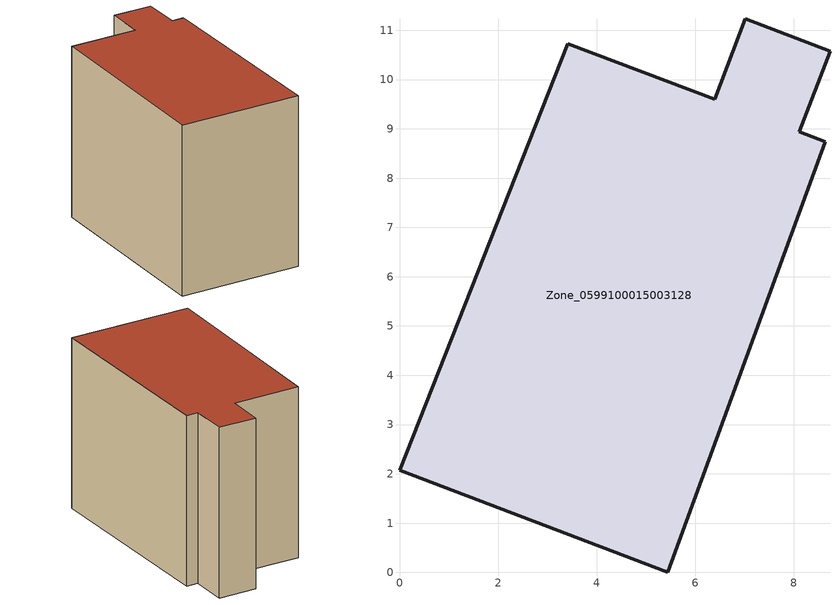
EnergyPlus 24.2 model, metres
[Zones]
Zone_0599100015003128
 floor ground (C_G): 5.44,0 0,2.07 3.41,10.73 6.39,9.6 7.01,11.24 8.73,10.58 8.11,8.94 8.64,8.73 z0.83
 wall outside (C_F): 8.11,8.94 8.73,10.58 7.01,11.24 6.39,9.6 3.41,10.73 0,2.07 5.44,0 8.64,8.73 8.11,8.94 z0.83:8.89
 roof outside (C_R): 5.44,0 8.64,8.73 8.11,8.94 8.73,10.58 7.01,11.24 6.39,9.6 3.41,10.73 0,2.07 z8.89
[BUILDING]
Pand.0599100015003128: North Axis=0; Terrain=City; Loads Convergence Tolerance Value=0.04; Temperature Convergence Tolerance Value=0.4; Solar Distribution=FullExterior; Maximum Number of Warmup Days=25; Minimum Number of Warmup Days=1
[Site:Location]
Rotterdam.The.Hague.AP_ZH_NLD Design_Conditions: Latitude=51.96; Longitude=4.45; Time Zone=1; Elevation=-4.5
[SITE:GROUNDTEMPERATURE:BUILDINGSURFACE]
18, 18, 18, 18, 18, 18, 18, 18, 18, 18, 18, 18
[MATERIAL] Thermal Absorptance=0.9; Solar Absorptance=0.7; Visible Absorptance=0.7
Name | Roughness | Thickness | Conductivity | Density | Specific Heat
G.TI.1965-1974 | MediumSmooth | 0.15 | 0.882353 | 540 | 1210
F.TI.1965-1974 | Rough | 0.3 | 0.697674 | 1920 | 840
R.TI.1965-1974 | MediumRough | 0.2 | 0.232558 | 1500 | 1000
[CONSTRUCTION]
C_G: G.TI.1965-1974
C_F: F.TI.1965-1974
C_R: R.TI.1965-1974
[ZONE]
Zone_0599100015003128: Type=1; Multiplier=1; Ceiling Height=Autocalculate; Volume=Autocalculate; Floor Area=autocalculate; Part of Total Floor Area=Yes
[ZONEINFILTRATION:DESIGNFLOWRATE]
Infil_Zone_0599100015003128: Zone or ZoneList or Space or SpaceList=Zone_0599100015003128; Schedule=AlwaysOn; Design Flow Rate Calculation Method=Flow/Area; Flow Rate per Floor Area=0.003; Constant Term Coefficient=1; Temperature Term Coefficient=0; Velocity Term Coefficient=0; Velocity Squared Term Coefficient=0
[HVACTEMPLATE:ZONE:IDEALLOADSAIRSYSTEM]
Zone_0599100015003128: Maximum Heating Supply Air Temperature=50; Minimum Cooling Supply Air Temperature=13; Maximum Heating Supply Air Humidity Ratio=0.0156; Minimum Cooling Supply Air Humidity Ratio=0.0077; Heating Limit=NoLimit; Cooling Limit=NoLimit; Dehumidification Control Type=ConstantSensibleHeatRatio; Cooling Sensible Heat Ratio=0.7; Dehumidification Setpoint=60; Humidification Control Type=None; Humidification Setpoint=30; Outdoor Air Method=None; Outdoor Air Flow Rate per Person=0.00944; Outdoor Air Flow Rate per Zone Floor Area=0; Outdoor Air Flow Rate per Zone=0; Demand Controlled Ventilation Type=None; Outdoor Air Economizer Type=NoEconomizer; Heat Recovery Type=None; Sensible Heat Recovery Effectiveness=0.7; Latent Heat Recovery Effectiveness=0.65
[ZONECONTROL:THERMOSTAT]
ThermostatControl_Zone_0599100015003128: Zone or ZoneList=Zone_0599100015003128; Control Type Schedule=DualSetpointControlType; Control 1=Thermostat_Zone_0599100015003128; Temperature Difference Between Cutout And Setpoint=0
[THERMOSTATSETPOINT:DUALSETPOINT]
Thermostat_Zone_0599100015003128: Heating Setpoint Temperature Schedule=HeatingSetpoint_Zone_0599100015003128; Cooling Setpoint Temperature Schedule=CoolingSetpoint_Zone_0599100015003128
[SCHEDULE:COMPACT]
HeatingSetpoint_Zone_0599100015003128: Through: 12/31, For: AllDays, Until: 24:00, 21
CoolingSetpoint_Zone_0599100015003128: Through: 12/31, For: AllDays, Until: 24:00, 24
DualSetpointControlType: Through: 12/31, For: AllDays, Until: 24:00, 4
AlwaysOn: Through: 12/31, For: AllDays, Until: 24:00, 1
